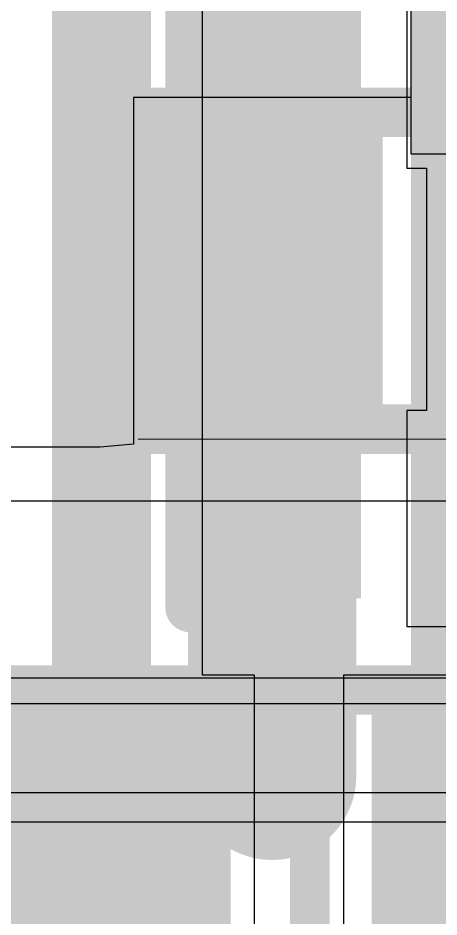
# Model space of a CAD drawing. Header units: inches. Extents: x -6 to 284, y -12 to 154.
# Drawn here: x 16.158 to 17.238, y -2.757 to -0.451 of the extents above; entities that cross this region are included whole.
import ezdxf

# ---------------------------------------------------------------- set-up
doc = ezdxf.new("R2010")
doc.units = ezdxf.units.IN
for name, color, linetype in [('Bottom Layer', 5, 'Continuous'), ('Bottom Overlay', 54, 'Continuous'), ('Bottom Paste', 16, 'Continuous'), ('Bottom Solder', 6, 'Continuous'), ('PWR-1', 156, 'Continuous'), ('PWR-2', 130, 'Continuous'), ('Signal L1', 76, 'Continuous'), ('Top Layer', 1, 'Continuous'), ('Top Overlay', 2, 'Continuous'), ('Top Paste', 8, 'Continuous'), ('Top Solder', 216, 'Continuous')]:
    doc.layers.add(name, color=color, linetype=linetype)

# ---------------------------------------------------------------- blocks, each defined once
blk = doc.blocks.new('R___0402_38')
at = {"layer": 'Top Layer'}
for points in [[(-0.6985, -0.3175), (-0.6985, 0.3175), (-0.2412999999999999, 0.3175), (-0.2413, -0.3175)], [(0.2412999999999999, -0.3175), (0.2413, 0.3175), (0.6985, 0.3175), (0.6985, -0.3175)]]:
    blk.add_hatch(color=1, dxfattribs=at).paths.add_polyline_path(points)
at = {"layer": 'Top Paste'}
for points in [[(-0.6985, -0.3175), (-0.6985, 0.3175), (-0.2412999999999999, 0.3175), (-0.2413, -0.3175)], [(0.2412999999999999, -0.3175), (0.2413, 0.3175), (0.6985, 0.3175), (0.6985, -0.3175)]]:
    blk.add_hatch(color=8, dxfattribs=at).paths.add_polyline_path(points)
at = {"layer": 'Top Solder'}
for points in [[(-0.75350116, -0.37250116), (-0.75350116, 0.37250116), (-0.1862988399999999, 0.37250116), (-0.18629884, -0.37250116)], [(0.1862988399999999, -0.37250116), (0.18629884, 0.37250116), (0.75350116, 0.37250116), (0.75350116, -0.37250116)]]:
    blk.add_hatch(color=216, dxfattribs=at).paths.add_polyline_path(points)
at = {"layer": 'Top Overlay'}
for points in [[(-0.7874, 0.4064, 0.127, 0.127, 0), (0.7874, 0.4064, 0.127, 0.127, 0)], [(-0.7874, -0.4064, 0.127, 0.127, 0), (-0.7874, 0.4064, 0.127, 0.127, 0)], [(0.7874, -0.4064, 0.127, 0.127, 0), (0.7874, 0.4064, 0.127, 0.127, 0)], [(-0.7874, -0.4064, 0.127, 0.127, 0), (0.7874, -0.4064, 0.127, 0.127, 0)], [(-0.8128, -0.4318, 0.0032258, 0.0032258, 0), (0.8128, -0.4318, 0.0032258, 0.0032258, 0)]]:
    blk.add_lwpolyline(points, format="xyseb", dxfattribs=at)
for points in [[(-0.8191499999999999, 0.4064, 0.0635, 0.0635, 1), (-0.7556499999999999, 0.4064, 0.0635, 0.0635, 1)], [(-0.8191499999999999, 0.4064, 0.0635, 0.0635, 1), (-0.7556499999999999, 0.4064, 0.0635, 0.0635, 1)], [(0.7556499999999999, 0.4064, 0.0635, 0.0635, 1), (0.8191499999999999, 0.4064, 0.0635, 0.0635, 1)], [(0.7556499999999999, 0.4064, 0.0635, 0.0635, 1), (0.8191499999999999, 0.4064, 0.0635, 0.0635, 1)], [(-0.8191499999999999, -0.4064, 0.0635, 0.0635, 1), (-0.7556499999999999, -0.4064, 0.0635, 0.0635, 1)], [(-0.8191499999999999, -0.4064, 0.0635, 0.0635, 1), (-0.7556499999999999, -0.4064, 0.0635, 0.0635, 1)], [(0.7556499999999999, -0.4064, 0.0635, 0.0635, 1), (0.8191499999999999, -0.4064, 0.0635, 0.0635, 1)], [(0.7556499999999999, -0.4064, 0.0635, 0.0635, 1), (0.8191499999999999, -0.4064, 0.0635, 0.0635, 1)], [(-0.81360518, -0.4318, 0.0016129, 0.0016129, 1), (-0.8119948199999999, -0.4318, 0.0016129, 0.0016129, 1)], [(0.8119948199999999, -0.4318, 0.0016129, 0.0016129, 1), (0.81360518, -0.4318, 0.0016129, 0.0016129, 1)]]:
    blk.add_lwpolyline(points, format="xyseb", close=True, dxfattribs=at)
blk = doc.blocks.new('CAP_0201_72')
at = {"layer": 'Top Layer'}
for points in [[(-0.44999656, 0.1499997), (-0.14999716, 0.1499997), (-0.14999716, -0.1499997), (-0.44999656, -0.1499997)], [(0.14999716, 0.1499997), (0.44999656, 0.1499997), (0.44999656, -0.1499997), (0.14999716, -0.1499997)]]:
    blk.add_hatch(color=1, dxfattribs=at).paths.add_polyline_path(points)
at = {"layer": 'Top Paste'}
for points in [[(-0.44999656, 0.1499997), (-0.14999716, 0.1499997), (-0.14999716, -0.1499997), (-0.44999656, -0.1499997)], [(0.14999716, 0.1499997), (0.44999656, 0.1499997), (0.44999656, -0.1499997), (0.14999716, -0.1499997)]]:
    blk.add_hatch(color=8, dxfattribs=at).paths.add_polyline_path(points)
at = {"layer": 'Top Solder'}
for points in [[(-0.50499772, 0.20500086), (-0.094996, 0.20500086), (-0.094996, -0.20500086), (-0.50499772, -0.20500086)], [(0.094996, 0.20500086), (0.50499772, 0.20500086), (0.50499772, -0.20500086), (0.094996, -0.20500086)]]:
    blk.add_hatch(color=216, dxfattribs=at).paths.add_polyline_path(points)
at = {"layer": 'Top Overlay'}
for points in [[(-0.5334, -0.2286, 0.127, 0.127, 0), (-0.5334, 0.2286, 0.127, 0.127, 0)], [(-0.5334, 0.2286, 0.127, 0.127, 0), (-0.2032, 0.2286, 0.127, 0.127, 0)], [(0.2032, 0.2286, 0.127, 0.127, 0), (0.5334, 0.2286, 0.127, 0.127, 0)], [(0.5334, -0.2286, 0.127, 0.127, 0), (0.5334, 0.2286, 0.127, 0.127, 0)], [(-0.5334, -0.2286, 0.127, 0.127, 0), (-0.2032, -0.2286, 0.127, 0.127, 0)], [(0.2032, -0.2286, 0.127, 0.127, 0), (0.5334, -0.2286, 0.127, 0.127, 0)]]:
    blk.add_lwpolyline(points, format="xyseb", dxfattribs=at)
for points in [[(-0.5651499999999999, 0.2286, 0.0635, 0.0635, 1), (-0.5016499999999999, 0.2286, 0.0635, 0.0635, 1)], [(-0.5651499999999999, 0.2286, 0.0635, 0.0635, 1), (-0.5016499999999999, 0.2286, 0.0635, 0.0635, 1)], [(-0.23495, 0.2286, 0.0635, 0.0635, 1), (-0.17145, 0.2286, 0.0635, 0.0635, 1)], [(0.17145, 0.2286, 0.0635, 0.0635, 1), (0.23495, 0.2286, 0.0635, 0.0635, 1)], [(0.5016499999999999, 0.2286, 0.0635, 0.0635, 1), (0.5651499999999999, 0.2286, 0.0635, 0.0635, 1)], [(0.5016499999999999, 0.2286, 0.0635, 0.0635, 1), (0.5651499999999999, 0.2286, 0.0635, 0.0635, 1)], [(-0.5651499999999999, -0.2286, 0.0635, 0.0635, 1), (-0.5016499999999999, -0.2286, 0.0635, 0.0635, 1)], [(-0.5651499999999999, -0.2286, 0.0635, 0.0635, 1), (-0.5016499999999999, -0.2286, 0.0635, 0.0635, 1)], [(-0.23495, -0.2286, 0.0635, 0.0635, 1), (-0.17145, -0.2286, 0.0635, 0.0635, 1)], [(0.17145, -0.2286, 0.0635, 0.0635, 1), (0.23495, -0.2286, 0.0635, 0.0635, 1)], [(0.5016499999999999, -0.2286, 0.0635, 0.0635, 1), (0.5651499999999999, -0.2286, 0.0635, 0.0635, 1)], [(0.5016499999999999, -0.2286, 0.0635, 0.0635, 1), (0.5651499999999999, -0.2286, 0.0635, 0.0635, 1)]]:
    blk.add_lwpolyline(points, format="xyseb", close=True, dxfattribs=at)
blk = doc.blocks.new('CAP_0201_73')
at = {"layer": 'Top Layer'}
for points in [[(-0.44999656, 0.1499997), (-0.14999716, 0.1499997), (-0.14999716, -0.1499997), (-0.44999656, -0.1499997)], [(0.15000224, 0.1499997), (0.4500016399999999, 0.1499997), (0.4500016399999999, -0.1499997), (0.15000224, -0.1499997)]]:
    blk.add_hatch(color=1, dxfattribs=at).paths.add_polyline_path(points)
at = {"layer": 'Top Paste'}
for points in [[(-0.44999656, 0.1499997), (-0.14999716, 0.1499997), (-0.14999716, -0.1499997), (-0.44999656, -0.1499997)], [(0.15000224, 0.1499997), (0.4500016399999999, 0.1499997), (0.4500016399999999, -0.1499997), (0.15000224, -0.1499997)]]:
    blk.add_hatch(color=8, dxfattribs=at).paths.add_polyline_path(points)
at = {"layer": 'Top Solder'}
for points in [[(-0.50499772, 0.20500086), (-0.094996, 0.20500086), (-0.094996, -0.20500086), (-0.50499772, -0.20500086)], [(0.09500107999999999, 0.20500086), (0.5050028, 0.20500086), (0.5050028, -0.20500086), (0.09500107999999999, -0.20500086)]]:
    blk.add_hatch(color=216, dxfattribs=at).paths.add_polyline_path(points)
at = {"layer": 'Top Overlay'}
for points in [[(-0.53339492, -0.22860254, 0.127, 0.127, 0), (-0.53339492, 0.22860254, 0.127, 0.127, 0)], [(-0.53339492, 0.22860254, 0.127, 0.127, 0), (-0.20319746, 0.2286, 0.127, 0.127, 0)], [(0.20320508, 0.22860254, 0.127, 0.127, 0), (0.53340508, 0.2286, 0.127, 0.127, 0)], [(0.53340508, -0.2286, 0.127, 0.127, 0), (0.53340508, 0.2286, 0.127, 0.127, 0)], [(-0.53339492, -0.22860254, 0.127, 0.127, 0), (-0.20319746, -0.2286, 0.127, 0.127, 0)], [(0.20320508, -0.22860254, 0.127, 0.127, 0), (0.53340508, -0.2286, 0.127, 0.127, 0)]]:
    blk.add_lwpolyline(points, format="xyseb", dxfattribs=at)
for points in [[(-0.5651449199999999, 0.22860254, 0.0635, 0.0635, 1), (-0.50164492, 0.22860254, 0.0635, 0.0635, 1)], [(-0.5651449199999999, 0.22860254, 0.0635, 0.0635, 1), (-0.50164492, 0.22860254, 0.0635, 0.0635, 1)], [(-0.23494746, 0.2286, 0.0635, 0.0635, 1), (-0.17144746, 0.2286, 0.0635, 0.0635, 1)], [(0.17145508, 0.22860254, 0.0635, 0.0635, 1), (0.23495508, 0.22860254, 0.0635, 0.0635, 1)], [(0.5016550799999999, 0.2286, 0.0635, 0.0635, 1), (0.56515508, 0.2286, 0.0635, 0.0635, 1)], [(0.5016550799999999, 0.2286, 0.0635, 0.0635, 1), (0.56515508, 0.2286, 0.0635, 0.0635, 1)], [(-0.5651449199999999, -0.22860254, 0.0635, 0.0635, 1), (-0.50164492, -0.22860254, 0.0635, 0.0635, 1)], [(-0.5651449199999999, -0.22860254, 0.0635, 0.0635, 1), (-0.50164492, -0.22860254, 0.0635, 0.0635, 1)], [(-0.23494746, -0.2286, 0.0635, 0.0635, 1), (-0.17144746, -0.2286, 0.0635, 0.0635, 1)], [(0.17145508, -0.22860254, 0.0635, 0.0635, 1), (0.23495508, -0.22860254, 0.0635, 0.0635, 1)], [(0.5016550799999999, -0.2286, 0.0635, 0.0635, 1), (0.56515508, -0.2286, 0.0635, 0.0635, 1)], [(0.5016550799999999, -0.2286, 0.0635, 0.0635, 1), (0.56515508, -0.2286, 0.0635, 0.0635, 1)]]:
    blk.add_lwpolyline(points, format="xyseb", close=True, dxfattribs=at)
blk = doc.blocks.new('R___0402_B_207')
at = {"layer": 'Bottom Layer'}
for points in [[(-0.2413, 0.3175), (-0.2412999999999999, -0.3175), (-0.6985, -0.3175), (-0.6985, 0.3175)], [(0.6985, 0.3175), (0.6985, -0.3175), (0.2413, -0.3175), (0.2412999999999999, 0.3175)]]:
    blk.add_hatch(color=5, dxfattribs=at).paths.add_polyline_path(points)
at = {"layer": 'Bottom Paste'}
for points in [[(-0.2413, 0.3175), (-0.2412999999999999, -0.3175), (-0.6985, -0.3175), (-0.6985, 0.3175)], [(0.6985, 0.3175), (0.6985, -0.3175), (0.2413, -0.3175), (0.2412999999999999, 0.3175)]]:
    blk.add_hatch(color=16, dxfattribs=at).paths.add_polyline_path(points)
at = {"layer": 'Bottom Solder'}
for points in [[(-0.18629884, 0.37250116), (-0.1862988399999999, -0.37250116), (-0.75350116, -0.37250116), (-0.75350116, 0.37250116)], [(0.75350116, 0.37250116), (0.75350116, -0.37250116), (0.18629884, -0.37250116), (0.1862988399999999, 0.37250116)]]:
    blk.add_hatch(color=6, dxfattribs=at).paths.add_polyline_path(points)
at = {"layer": 'Bottom Overlay'}
for points in [[(-0.78739746, 0.4064, 0.127, 0.127, 0), (-0.78740254, -0.40640254, 0.127, 0.127, 0)], [(0.7874, 0.4064, 0.127, 0.127, 0), (-0.78739746, 0.4064, 0.127, 0.127, 0)], [(0.7874, 0.4064, 0.127, 0.127, 0), (0.7874, -0.4064, 0.127, 0.127, 0)], [(0.8128, 0.4318, 0.0032258, 0.0032258, 0), (-0.8127974599999999, 0.4318, 0.0032258, 0.0032258, 0)], [(0.7874, -0.4064, 0.127, 0.127, 0), (-0.78740254, -0.40640254, 0.127, 0.127, 0)]]:
    blk.add_lwpolyline(points, format="xyseb", dxfattribs=at)
for points in [[(-0.8191474599999999, 0.4064, 0.0635, 0.0635, 1), (-0.7556474599999999, 0.4064, 0.0635, 0.0635, 1)], [(-0.8191474599999999, 0.4064, 0.0635, 0.0635, 1), (-0.7556474599999999, 0.4064, 0.0635, 0.0635, 1)], [(0.7556499999999999, 0.4064, 0.0635, 0.0635, 1), (0.8191499999999999, 0.4064, 0.0635, 0.0635, 1)], [(0.7556499999999999, 0.4064, 0.0635, 0.0635, 1), (0.8191499999999999, 0.4064, 0.0635, 0.0635, 1)], [(-0.8136026399999999, 0.4318, 0.0016129, 0.0016129, 1), (-0.81199228, 0.4318, 0.0016129, 0.0016129, 1)], [(0.8119948199999999, 0.4318, 0.0016129, 0.0016129, 1), (0.81360518, 0.4318, 0.0016129, 0.0016129, 1)], [(-0.8191525399999998, -0.40640254, 0.0635, 0.0635, 1), (-0.75565254, -0.40640254, 0.0635, 0.0635, 1)], [(-0.8191525399999998, -0.40640254, 0.0635, 0.0635, 1), (-0.75565254, -0.40640254, 0.0635, 0.0635, 1)], [(0.7556499999999999, -0.4064, 0.0635, 0.0635, 1), (0.8191499999999999, -0.4064, 0.0635, 0.0635, 1)], [(0.7556499999999999, -0.4064, 0.0635, 0.0635, 1), (0.8191499999999999, -0.4064, 0.0635, 0.0635, 1)]]:
    blk.add_lwpolyline(points, format="xyseb", close=True, dxfattribs=at)
blk = doc.blocks.new('C___0402_B_426')
at = {"layer": 'Bottom Layer'}
for points in [[(-0.2413, 0.3175), (-0.2412999999999999, -0.3175), (-0.6985, -0.3175), (-0.6985, 0.3175)], [(0.6985, 0.3175), (0.6985, -0.3175), (0.2413, -0.3175), (0.2412999999999999, 0.3175)]]:
    blk.add_hatch(color=5, dxfattribs=at).paths.add_polyline_path(points)
at = {"layer": 'Bottom Paste'}
for points in [[(-0.2413, 0.3175), (-0.2412999999999999, -0.3175), (-0.6985, -0.3175), (-0.6985, 0.3175)], [(0.6985, 0.3175), (0.6985, -0.3175), (0.2413, -0.3175), (0.2412999999999999, 0.3175)]]:
    blk.add_hatch(color=16, dxfattribs=at).paths.add_polyline_path(points)
at = {"layer": 'Bottom Solder'}
for points in [[(-0.18130012, 0.37749988), (-0.18130012, -0.37749988), (-0.7584998799999999, -0.37749988), (-0.7584998799999999, 0.37749988)], [(0.7584998799999999, 0.37749988), (0.7584998799999999, -0.37749988), (0.18130012, -0.37749988), (0.18130012, 0.37749988)]]:
    blk.add_hatch(color=6, dxfattribs=at).paths.add_polyline_path(points)
at = {"layer": 'Bottom Overlay'}
for points in [[(-0.27940254, 0.40640254, 0.127, 0.127, 0), (-0.7874, 0.4064, 0.127, 0.127, 0)], [(-0.7874, 0.4064, 0.127, 0.127, 0), (-0.7874, -0.4064, 0.127, 0.127, 0)], [(0.27940254, 0.40640254, 0.127, 0.127, 0), (0.7874, 0.4064, 0.127, 0.127, 0)], [(0.7874, 0.4064, 0.127, 0.127, 0), (0.7874, -0.4064, 0.127, 0.127, 0)], [(-0.7874, -0.4064, 0.127, 0.127, 0), (-0.27940254, -0.40640254, 0.127, 0.127, 0)], [(0.7874, -0.4064, 0.127, 0.127, 0), (0.27940254, -0.40640254, 0.127, 0.127, 0)]]:
    blk.add_lwpolyline(points, format="xyseb", dxfattribs=at)
for points in [[(-0.8191499999999999, 0.4064, 0.0635, 0.0635, 1), (-0.7556499999999999, 0.4064, 0.0635, 0.0635, 1)], [(-0.8191499999999999, 0.4064, 0.0635, 0.0635, 1), (-0.7556499999999999, 0.4064, 0.0635, 0.0635, 1)], [(-0.31115254, 0.40640254, 0.0635, 0.0635, 1), (-0.24765254, 0.40640254, 0.0635, 0.0635, 1)], [(0.24765254, 0.40640254, 0.0635, 0.0635, 1), (0.31115254, 0.40640254, 0.0635, 0.0635, 1)], [(0.7556499999999999, 0.4064, 0.0635, 0.0635, 1), (0.8191499999999999, 0.4064, 0.0635, 0.0635, 1)], [(0.7556499999999999, 0.4064, 0.0635, 0.0635, 1), (0.8191499999999999, 0.4064, 0.0635, 0.0635, 1)], [(-0.8191499999999999, -0.4064, 0.0635, 0.0635, 1), (-0.7556499999999999, -0.4064, 0.0635, 0.0635, 1)], [(-0.8191499999999999, -0.4064, 0.0635, 0.0635, 1), (-0.7556499999999999, -0.4064, 0.0635, 0.0635, 1)], [(-0.31115254, -0.40640254, 0.0635, 0.0635, 1), (-0.24765254, -0.40640254, 0.0635, 0.0635, 1)], [(0.24765254, -0.40640254, 0.0635, 0.0635, 1), (0.31115254, -0.40640254, 0.0635, 0.0635, 1)], [(0.7556499999999999, -0.4064, 0.0635, 0.0635, 1), (0.8191499999999999, -0.4064, 0.0635, 0.0635, 1)], [(0.7556499999999999, -0.4064, 0.0635, 0.0635, 1), (0.8191499999999999, -0.4064, 0.0635, 0.0635, 1)]]:
    blk.add_lwpolyline(points, format="xyseb", close=True, dxfattribs=at)

msp = doc.modelspace()

# ---------------------------------------------------------------- linework, layer by layer
at = {"layer": 'Bottom Layer'}
for p, q in [((17.16580006, 0.64820546), (17.16580006, -0.79918814)), ((17.16580006, 0.58937906), (17.16580006, -0.5658916799999999)), ((17.16580006, -0.5658916799999999), (17.16554606, -0.65468754)), ((17.16554606, -0.65468754), (16.4543486, -0.65468754)), ((16.4543486, -0.65468754), (16.4543486, -1.543685)), ((17.16580006, -0.79918814), (19.87471514, -0.79918814)), ((16.4543486, -1.543685), (16.36888014, -1.5519781)), ((16.36888014, -1.5519781), (15.87406274, -1.5519781)), ((15.85219842, -1.6894429), (19.87471514, -1.6894429))]:
    msp.add_line(p, q, dxfattribs=at)
for points in [[(16.8099486, -2.39474248, 0.4318, 0.4318, 0), (16.8099486, -1.09918754, 0.4318, 0.4318, 0)], [(16.8099486, -2.39474248, 0.1778, 0.1778, -0.4142135623730951), (16.75420322, -2.45048786, 0.1778, 0.1778, 0)]]:
    msp.add_lwpolyline(points, format="xyseb", dxfattribs=at)
for points in [[(16.7019986, -1.09918754, 0.2159, 0.2159, 1), (16.9178986, -1.09918754, 0.2159, 0.2159, 1)], [(16.7019986, -2.39474248, 0.2159, 0.2159, 1), (16.9178986, -2.39474248, 0.2159, 0.2159, 1)], [(16.7654986, -2.39474248, 0.08889999999999999, 0.08889999999999999, 1), (16.8543986, -2.39474248, 0.08889999999999999, 0.08889999999999999, 1)], [(16.70975322, -2.45048786, 0.08889999999999999, 0.08889999999999999, 1), (16.79865322, -2.45048786, 0.08889999999999999, 0.08889999999999999, 1)]]:
    msp.add_lwpolyline(points, format="xyseb", close=True, dxfattribs=at)
at = {"layer": 'PWR-1'}
for p, q in [((17.28054202, -2.21008448), (10.98680302, -2.21008194)), ((11.9585994, -2.5122378), (17.40134696, -2.51224288))]:
    msp.add_line(p, q, dxfattribs=at)
at = {"layer": 'PWR-2'}
for p, q in [((17.2739812, -2.14380064), (10.98680302, -2.1437981)), ((11.8942993, -2.4370157), (17.42626182, -2.4370157))]:
    msp.add_line(p, q, dxfattribs=at)
at = {"layer": 'Signal L1'}
for points in [[(16.35430054, -7.9326994, 0.1143, 0.1143, 0), (16.35430054, 8.12970942, 0.1143, 0.1143, 0)], [(16.65255242, 3.16113668, 0.1016, 0.1016, 0), (16.65255496, -4.1811194, 0.1016, 0.1016, 0)], [(16.90655242, 3.16113668, 0.1016, 0.1016, 0), (16.90655496, -4.181116859999999, 0.1016, 0.1016, 0)], [(17.21722998, -2.34774994, 0.1016, 0.1016, 0), (17.21722998, -0.39304722, 0.1016, 0.1016, 0)], [(17.57282998, -2.70334994, 0.1016, 0.1016, -0.4142135623730951), (17.21722998, -2.34774994, 0.1016, 0.1016, 0)]]:
    msp.add_lwpolyline(points, format="xyseb", dxfattribs=at)
msp.add_lwpolyline([(17.19182998, -2.34774994, 0.0508, 0.0508, 1), (17.24262998, -2.34774994, 0.0508, 0.0508, 1)], format="xyseb", close=True, dxfattribs=at)
msp.add_lwpolyline([(17.19182998, -2.34774994, 0.0508, 0.0508, 1), (17.24262998, -2.34774994, 0.0508, 0.0508, 1)], format="xyseb", close=True, dxfattribs=at)
at = {"layer": 'Top Layer'}
for p, q in [((16.63107672, -2.1361781), (16.63107672, -0.24672036)), ((17.15567562, -0.28200096), (17.15567562, -0.83600036)), ((17.15567562, -0.83600036), (17.20607176, -0.83600036)), ((17.20607176, -0.83600036), (17.20607176, -1.45718784)), ((17.20607176, -1.45718784), (17.15567562, -1.45718784)), ((17.15567562, -1.45718784), (17.15567562, -2.01118724)), ((17.15567562, -2.01118724), (17.34523328, -2.01118724)), ((16.76437846, -2.1361781), (16.63107672, -2.1361781)), ((16.76437846, -3.0251781), (16.76437846, -2.1361781)), ((17.3276641, -2.1361781), (16.99297846, -2.1361781)), ((16.99297846, -2.1361781), (16.99297846, -3.0251781))]:
    msp.add_line(p, q, dxfattribs=at)
for points in [[(16.37210086, -2.5440005, 0.254, 0.254, 0), (16.37210086, -0.24672036, 0.254, 0.254, 0)], [(16.83267652, -1.73418754, 0.2032, 0.2032, 0), (16.83267652, -0.5590006599999999, 0.2032, 0.2032, 0)], [(16.83267652, -1.73418754, 0.08889999999999999, 0.08889999999999999, 0), (16.8326816, -1.73418754, 0.08889999999999999, 0.08889999999999999, 0)], [(16.37210086, -2.5440005, 0.254, 0.254, 0), (16.40877846, -2.5806781, 0.254, 0.254, 0)]]:
    msp.add_lwpolyline(points, format="xyseb", dxfattribs=at)
for points in [[(16.78187652, -0.5590006599999999, 0.1016, 0.1016, 1), (16.88347652, -0.5590006599999999, 0.1016, 0.1016, 1)], [(16.78187652, -1.73418754, 0.1016, 0.1016, 1), (16.88347652, -1.73418754, 0.1016, 0.1016, 1)], [(16.81045152, -1.73418754, 0.04445, 0.04445, 1), (16.85490152, -1.73418754, 0.04445, 0.04445, 1)], [(16.8104566, -1.73418754, 0.04445, 0.04445, 1), (16.8549066, -1.73418754, 0.04445, 0.04445, 1)], [(16.30860086, -2.5440005, 0.127, 0.127, 1), (16.43560086, -2.5440005, 0.127, 0.127, 1)], [(16.30860086, -2.5440005, 0.127, 0.127, 1), (16.43560086, -2.5440005, 0.127, 0.127, 1)], [(16.34527846, -2.5806781, 0.127, 0.127, 1), (16.47227846, -2.5806781, 0.127, 0.127, 1)]]:
    msp.add_lwpolyline(points, format="xyseb", close=True, dxfattribs=at)

# ---------------------------------------------------------------- block references
for name, p in [('CAP_0201_73', (17.13267338, -0.5590006599999999)), ('CAP_0201_72', (17.13267846, -1.73418754)), ('R___0402_38', (16.87867846, -2.5806781))]:
    msp.add_blockref(name, p)
for name, p, rotation in [('R___0402_B_207', (17.2798486, -1.09918754), 180), ('C___0402_B_426', (15.9844486, -3.12253122), 90)]:
    msp.add_blockref(name, p, dxfattribs=dict(rotation=rotation))

doc.saveas('drawing.dxf')
